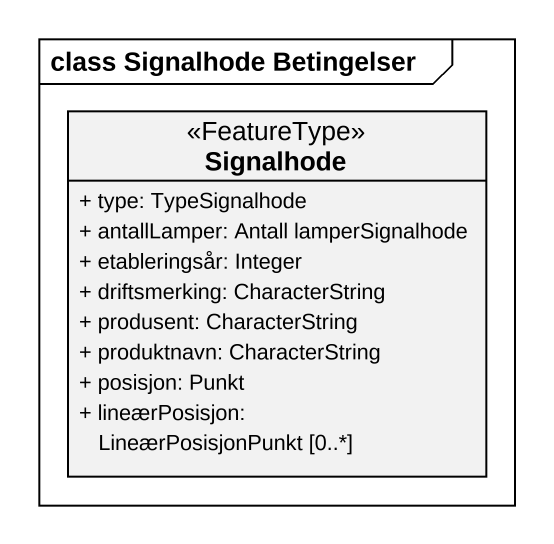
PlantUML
@startuml
mainframe class Signalhode Betingelser
hide circle
hide empty members
skinparam classAttributeIconSize 0
class Signalhode <<FeatureType>> {
  + type: TypeSignalhode
  + antallLamper: Antall lamperSignalhode
  + etableringsår: Integer
  + driftsmerking: CharacterString
  + produsent: CharacterString
  + produktnavn: CharacterString
  + posisjon: Punkt
  + lineærPosisjon: LineærPosisjonPunkt [0..*]
}
@enduml
